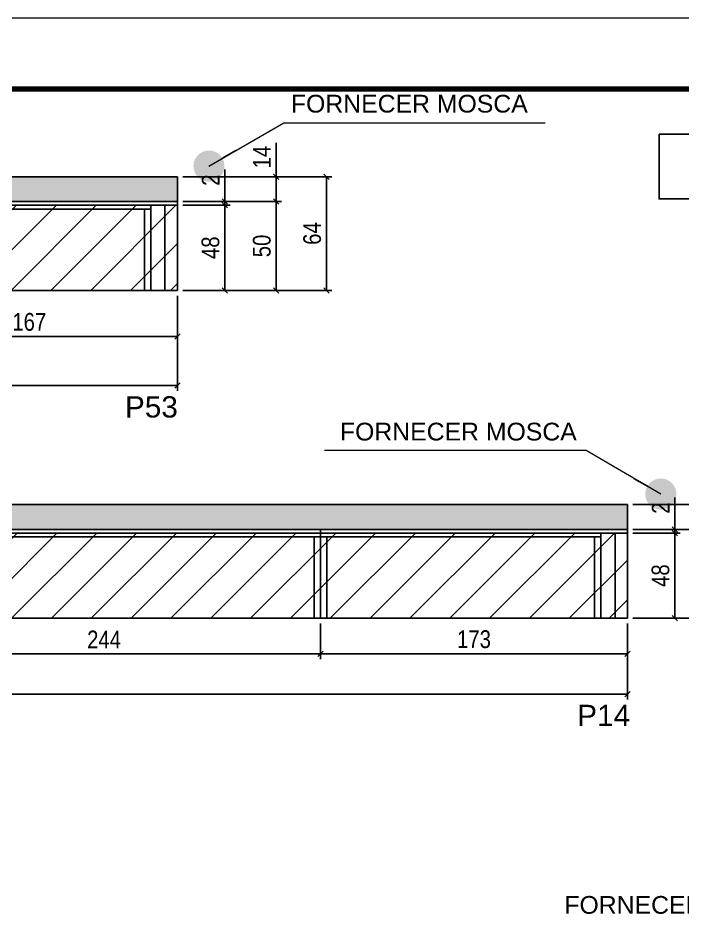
# Model space of a CAD drawing. Extents: x 3309 to 9563, y -2522 to 14608.
# Drawn here: x 8996 to 9370, y 11803 to 12311 of the extents above; entities that cross this region are included whole.
import ezdxf

# ---------------------------------------------------------------- set-up
doc = ezdxf.new("R2010")
doc.units = 0
doc.linetypes.add('DASHED', pattern=[0.75, 0.5, -0.25])
for name, color, linetype in [('5', 5, 'Continuous'), ('COTA', 241, 'Continuous'), ('NOMENCLATURA', 7, 'Continuous'), ('Painéis', 200, 'Continuous'), ('SARR_2.2x7', 40, 'Continuous'), ('SARR_3.5x7', 81, 'Continuous')]:
    doc.layers.add(name, color=color, linetype=linetype)
for name, color, linetype, lineweight in [('CARIMBO', 255, 'Continuous', 9), ('Folhas', 255, 'Continuous', 9), ('Hachura', 251, 'Continuous', 9), ('SARRAFO DE PRESSAO', 251, 'DASHED', 9)]:
    doc.layers.add(name, color=color, linetype=linetype, lineweight=lineweight)
doc.styles.add('ARIAL', font='arial.ttf')
doc.styles.add('COTA TECNICA', font='techl___.ttf', dxfattribs={"height": 10})
doc.styles.get("Standard").update_dxf_attribs({"font": 'arial.ttf'})
doc.dimstyles.new('3x', dxfattribs={"dimtxt": 10, "dimasz": 5, "dimexe": 7, "dimexo": 5, "dimgap": 4, "dimtad": 1, "dimdec": 4, "dimlfac": 0.333333, "dimdsep": 46, "dimtxsty": 'Standard', "dimblk": 'DOT', "dimcen": 0.09, "dimclrd": 1, "dimclre": 1, "dimclrt": 2, "dimadec": 0, "dimazin": 2, "dimtfac": 1, "dimtdec": 4, "dimtmove": 0, "dimatfit": 3, "dimldrblk": 'DOT', "dimfxl": 1, "dimtolj": 1, "dimtzin": 0, "dimlwd": 9, "dimlwe": 9, "dimarcsym": 0})
doc.dimstyles.new('PAINEL', dxfattribs={"dimtxt": 10, "dimasz": 3, "dimexe": 3, "dimexo": 3, "dimgap": 3, "dimtad": 1, "dimdec": 1, "dimzin": 12, "dimdsep": 46, "dimtxsty": 'COTA TECNICA', "dimblk1": 'OBLIQUE', "dimblk2": 'OBLIQUE', "dimsah": 1, "dimcen": 0.9, "dimclrd": 4, "dimclre": 4, "dimclrt": 240, "dimadec": 1, "dimazin": 3, "dimtfac": 1, "dimtdec": 1, "dimtmove": 0, "dimatfit": 3, "dimfxl": 1, "dimtolj": 1, "dimtzin": 12, "dimarcsym": 0})

# ---------------------------------------------------------------- blocks, each defined once
blk = doc.blocks.new('9999999999')
at = {"layer": 'Folhas'}
blk.add_lwpolyline([(98138.98, 34190.21), (99623.98, 34190.21), (99623.98, 35240.21), (98138.98, 35240.21)], close=True, dxfattribs=at)
at = {"layer": 'Folhas', "color": 30, "const_width": 3}
blk.add_lwpolyline([(98213.98, 34230.21), (99583.98, 34230.21), (99583.98, 35200.21), (98213.98, 35200.21)], close=True, dxfattribs=at)
blk = doc.blocks.new('_Oblique')
at = {"color": 0, "linetype": 'ByBlock', "lineweight": -2}
blk.add_line((-0.5, -0.5), (0.5, 0.5), dxfattribs=at)
blk = doc.blocks.new('*D309')
at = {"layer": 'COTA', "color": 4, "linetype": 'ByBlock', "lineweight": -2, "transparency": 16777216}
for p, q in [((8430.51, 12154.32), (8430.51, 12100.7)), ((9085.51, 12154.32), (9085.51, 12100.7)), ((9085.51, 12103.7), (8430.51, 12103.7))]:
    blk.add_line(p, q, dxfattribs=at)
at = {"layer": 'Defpoints', "color": 0, "linetype": 'ByBlock', "transparency": 16777216}
for p in [(8430.51, 12157.32), (9085.51, 12157.32), (8430.51, 12103.7)]:
    blk.add_point(p, dxfattribs=at)
at = {"layer": 'COTA', "color": 4, "linetype": 'ByBlock', "lineweight": -2, "transparency": 16777216, "xscale": 3, "yscale": 3, "zscale": 3, "rotation": 180}
blk.add_blockref('_Oblique', (8430.51, 12103.7), dxfattribs=at)
at = {"layer": 'COTA', "color": 4, "linetype": 'ByBlock', "lineweight": -2, "transparency": 16777216, "xscale": 3, "yscale": 3, "zscale": 3}
blk.add_blockref('_Oblique', (9085.51, 12103.7), dxfattribs=at)
at = {"layer": 'COTA', "color": 240, "linetype": 'ByBlock', "transparency": 16777216, "insert": (8758.01, 12111.81), "char_height": 10, "attachment_point": 5, "style": 'COTA TECNICA'}
blk.add_mtext('\\A1;655', dxfattribs=at)
blk = doc.blocks.new('*D274')
at = {"layer": 'COTA', "color": 4, "lineweight": -2, "transparency": 16777216}
for p, q in [((9088.51, 12221.32), (9172.6, 12221.32)), ((9169.6, 12221.32), (9169.6, 12157.32)), ((9088.51, 12157.32), (9172.6, 12157.32))]:
    blk.add_line(p, q, dxfattribs=at)
at = {"layer": 'Defpoints', "color": 0, "transparency": 16777216}
for p in [(9085.51, 12221.32, 0), (9085.51, 12157.32, 0), (9169.6, 12157.32)]:
    blk.add_point(p, dxfattribs=at)
at = {"layer": 'COTA', "color": 4, "lineweight": -2, "transparency": 16777216, "xscale": 3, "yscale": 3, "zscale": 3}
for p, rotation in [((9169.6, 12221.32), 90), ((9169.6, 12157.32), 270)]:
    blk.add_blockref('_Oblique', p, dxfattribs=dict(at, rotation=rotation))
at = {"layer": 'COTA', "color": 240, "transparency": 16777216, "insert": (9161.49, 12189.32), "char_height": 10, "attachment_point": 5, "rotation": 90, "style": 'COTA TECNICA'}
blk.add_mtext('\\A1;64', dxfattribs=at)
blk = doc.blocks.new('*D310')
at = {"layer": 'COTA', "color": 4, "lineweight": -2, "transparency": 16777216}
for p, q in [((8918.51, 12154.32), (8918.51, 12128.41)), ((9085.51, 12154.32), (9085.51, 12128.41)), ((8918.51, 12131.41), (9085.51, 12131.41))]:
    blk.add_line(p, q, dxfattribs=at)
at = {"layer": 'Defpoints', "color": 0, "transparency": 16777216}
for p in [(8918.51, 12157.32, 0), (9085.51, 12157.32, 0), (9085.51, 12131.41)]:
    blk.add_point(p, dxfattribs=at)
at = {"layer": 'COTA', "color": 4, "lineweight": -2, "transparency": 16777216, "xscale": 3, "yscale": 3, "zscale": 3, "rotation": 180}
blk.add_blockref('_Oblique', (8918.51, 12131.41), dxfattribs=at)
at = {"layer": 'COTA', "color": 4, "lineweight": -2, "transparency": 16777216, "xscale": 3, "yscale": 3, "zscale": 3}
blk.add_blockref('_Oblique', (9085.51, 12131.41), dxfattribs=at)
at = {"layer": 'COTA', "color": 240, "transparency": 16777216, "insert": (9002.01, 12139.51), "char_height": 10, "attachment_point": 5, "style": 'COTA TECNICA'}
blk.add_mtext('\\A1;167', dxfattribs=at)
blk = doc.blocks.new('*D311')
at = {"layer": 'COTA', "color": 4, "lineweight": -2, "transparency": 16777216}
for p, q in [((9088.51, 12207.32), (9144.23, 12207.32)), ((9141.23, 12207.32), (9141.23, 12157.32)), ((9088.51, 12157.32), (9144.23, 12157.32))]:
    blk.add_line(p, q, dxfattribs=at)
at = {"layer": 'Defpoints', "color": 0, "transparency": 16777216}
for p in [(9085.51, 12207.32, 0), (9085.51, 12157.32, 0), (9141.23, 12157.32)]:
    blk.add_point(p, dxfattribs=at)
at = {"layer": 'COTA', "color": 4, "lineweight": -2, "transparency": 16777216, "xscale": 3, "yscale": 3, "zscale": 3}
for p, rotation in [((9141.23, 12207.32), 90), ((9141.23, 12157.32), 270)]:
    blk.add_blockref('_Oblique', p, dxfattribs=dict(at, rotation=rotation))
at = {"layer": 'COTA', "color": 240, "transparency": 16777216, "insert": (9133.12, 12182.32), "char_height": 10, "attachment_point": 5, "rotation": 90, "style": 'COTA TECNICA'}
blk.add_mtext('\\A1;50', dxfattribs=at)
blk = doc.blocks.new('*D312')
at = {"layer": 'COTA', "color": 4, "lineweight": -2, "transparency": 16777216}
for p, q in [((9141.23, 12221.32), (9141.23, 12240.44)), ((9088.51, 12221.32), (9144.23, 12221.32)), ((9141.23, 12207.32), (9141.23, 12221.32)), ((9088.51, 12207.32), (9144.23, 12207.32))]:
    blk.add_line(p, q, dxfattribs=at)
at = {"layer": 'Defpoints', "color": 0, "transparency": 16777216}
for p in [(9085.51, 12221.32, 0), (9141.23, 12221.32), (9085.51, 12207.32, 0)]:
    blk.add_point(p, dxfattribs=at)
at = {"layer": 'COTA', "color": 4, "lineweight": -2, "transparency": 16777216, "xscale": 3, "yscale": 3, "zscale": 3}
for p, rotation in [((9141.23, 12221.32), 90), ((9141.23, 12207.32), 270)]:
    blk.add_blockref('_Oblique', p, dxfattribs=dict(at, rotation=rotation))
at = {"layer": 'COTA', "color": 240, "transparency": 16777216, "insert": (9133.16, 12232.38), "char_height": 10, "attachment_point": 5, "rotation": 90, "style": 'COTA TECNICA'}
blk.add_mtext('\\A1;14', dxfattribs=at)
blk = doc.blocks.new('*D298')
at = {"layer": 'COTA', "color": 4, "linetype": 'ByBlock', "lineweight": -2, "transparency": 16777216}
for p, q in [((8203.17, 11969.63), (8203.17, 11926.89)), ((9339.17, 11969.63), (9339.17, 11926.89)), ((9339.17, 11929.89), (8203.17, 11929.89))]:
    blk.add_line(p, q, dxfattribs=at)
at = {"layer": 'Defpoints', "color": 0, "linetype": 'ByBlock', "transparency": 16777216}
for p in [(8203.17, 11972.63), (9339.17, 11972.63), (8203.17, 11929.89)]:
    blk.add_point(p, dxfattribs=at)
at = {"layer": 'COTA', "color": 4, "linetype": 'ByBlock', "lineweight": -2, "transparency": 16777216, "xscale": 3, "yscale": 3, "zscale": 3, "rotation": 180}
blk.add_blockref('_Oblique', (8203.17, 11929.89), dxfattribs=at)
at = {"layer": 'COTA', "color": 4, "linetype": 'ByBlock', "lineweight": -2, "transparency": 16777216, "xscale": 3, "yscale": 3, "zscale": 3}
blk.add_blockref('_Oblique', (9339.17, 11929.89), dxfattribs=at)
at = {"layer": 'COTA', "color": 240, "linetype": 'ByBlock', "transparency": 16777216, "insert": (8771.17, 11938.11), "char_height": 10, "attachment_point": 5, "style": 'COTA TECNICA'}
blk.add_mtext('\\A1;1136', dxfattribs=at)
blk = doc.blocks.new('*D299')
at = {"layer": 'COTA', "color": 4, "lineweight": -2, "transparency": 16777216}
for p, q in [((9166.17, 11969.63), (9166.17, 11949.57)), ((9339.17, 11969.63), (9339.17, 11949.57)), ((9166.17, 11952.57), (9339.17, 11952.57))]:
    blk.add_line(p, q, dxfattribs=at)
at = {"layer": 'Defpoints', "color": 0, "transparency": 16777216}
for p in [(9166.17, 11972.63, 0), (9339.17, 11972.63, 0), (9339.17, 11952.57)]:
    blk.add_point(p, dxfattribs=at)
at = {"layer": 'COTA', "color": 4, "lineweight": -2, "transparency": 16777216, "xscale": 3, "yscale": 3, "zscale": 3, "rotation": 180}
blk.add_blockref('_Oblique', (9166.17, 11952.57), dxfattribs=at)
at = {"layer": 'COTA', "color": 4, "lineweight": -2, "transparency": 16777216, "xscale": 3, "yscale": 3, "zscale": 3}
blk.add_blockref('_Oblique', (9339.17, 11952.57), dxfattribs=at)
at = {"layer": 'COTA', "color": 240, "transparency": 16777216, "insert": (9252.67, 11960.79), "char_height": 10, "attachment_point": 5, "style": 'COTA TECNICA'}
blk.add_mtext('\\A1;173', dxfattribs=at)
blk = doc.blocks.new('*D301')
at = {"layer": 'COTA', "color": 4, "lineweight": -2, "transparency": 16777216}
for p, q in [((8922.17, 11969.63), (8922.17, 11949.57)), ((9166.17, 11969.63), (9166.17, 11949.57)), ((8922.17, 11952.57), (9166.17, 11952.57))]:
    blk.add_line(p, q, dxfattribs=at)
at = {"layer": 'Defpoints', "color": 0, "transparency": 16777216}
for p in [(8922.17, 11972.63, 0), (9166.17, 11972.63, 0), (9166.17, 11952.57)]:
    blk.add_point(p, dxfattribs=at)
at = {"layer": 'COTA', "color": 4, "lineweight": -2, "transparency": 16777216, "xscale": 3, "yscale": 3, "zscale": 3, "rotation": 180}
blk.add_blockref('_Oblique', (8922.17, 11952.57), dxfattribs=at)
at = {"layer": 'COTA', "color": 4, "lineweight": -2, "transparency": 16777216, "xscale": 3, "yscale": 3, "zscale": 3}
blk.add_blockref('_Oblique', (9166.17, 11952.57), dxfattribs=at)
at = {"layer": 'COTA', "color": 240, "transparency": 16777216, "insert": (9044.17, 11960.65), "char_height": 10, "attachment_point": 5, "style": 'COTA TECNICA'}
blk.add_mtext('\\A1;244', dxfattribs=at)
blk = doc.blocks.new('*D292')
at = {"layer": 'COTA', "color": 4, "lineweight": -2, "transparency": 16777216}
for p, q in [((9088.51, 12205.32), (9115.26, 12205.32)), ((9112.26, 12157.32), (9112.26, 12205.32)), ((9088.51, 12157.32), (9115.26, 12157.32))]:
    blk.add_line(p, q, dxfattribs=at)
at = {"layer": 'Defpoints', "color": 0, "transparency": 16777216}
for p in [(9085.51, 12205.32, 0), (9112.26, 12205.32), (9085.51, 12157.32, 0)]:
    blk.add_point(p, dxfattribs=at)
at = {"layer": 'COTA', "color": 4, "lineweight": -2, "transparency": 16777216, "xscale": 3, "yscale": 3, "zscale": 3}
for p, rotation in [((9112.26, 12205.32), 90), ((9112.26, 12157.32), 270)]:
    blk.add_blockref('_Oblique', p, dxfattribs=dict(at, rotation=rotation))
at = {"layer": 'COTA', "color": 240, "transparency": 16777216, "insert": (9104.17, 12181.32), "char_height": 10, "attachment_point": 5, "rotation": 90, "style": 'COTA TECNICA'}
blk.add_mtext('\\A1;48', dxfattribs=at)
blk = doc.blocks.new('*D293')
at = {"layer": 'COTA', "color": 4, "lineweight": -2, "transparency": 16777216}
for p, q in [((9112.26, 12207.32), (9112.26, 12225.43)), ((9088.51, 12207.32), (9115.26, 12207.32)), ((9088.51, 12205.32), (9115.26, 12205.32)), ((9112.26, 12205.32), (9112.26, 12207.32)), ((9112.26, 12205.32), (9112.26, 12202.32))]:
    blk.add_line(p, q, dxfattribs=at)
at = {"layer": 'Defpoints', "color": 0, "transparency": 16777216}
for p in [(9085.51, 12207.32, 0), (9085.51, 12205.32, 0), (9112.26, 12207.32)]:
    blk.add_point(p, dxfattribs=at)
at = {"layer": 'COTA', "color": 4, "lineweight": -2, "transparency": 16777216, "xscale": 3, "yscale": 3, "zscale": 3}
for p, rotation in [((9112.26, 12207.32), 270), ((9112.26, 12205.32), 90)]:
    blk.add_blockref('_Oblique', p, dxfattribs=dict(at, rotation=rotation))
at = {"layer": 'COTA', "color": 240, "transparency": 16777216, "insert": (9104.26, 12219.38), "char_height": 10, "attachment_point": 5, "rotation": 90, "style": 'COTA TECNICA'}
blk.add_mtext('\\A1;2', dxfattribs=at)
blk = doc.blocks.new('_Dot')
at = {"color": 0, "linetype": 'ByBlock', "lineweight": -2}
blk.add_line((-0.5, 0), (-1, 0), dxfattribs=at)
at = {"color": 0, "linetype": 'ByBlock', "const_width": 0.5}
blk.add_lwpolyline([(-0.25, 0, 1), (0.25, 0, 1)], format="xyb", close=True, dxfattribs=at)
blk = doc.blocks.new('*D249')
at = {"layer": 'COTA', "color": 4, "lineweight": -2, "transparency": 16777216}
for p, q in [((9342.17, 12036.63), (9426.25, 12036.63)), ((9423.25, 12036.63), (9423.25, 11972.63)), ((9342.17, 11972.63), (9426.25, 11972.63))]:
    blk.add_line(p, q, dxfattribs=at)
at = {"layer": 'Defpoints', "color": 0, "transparency": 16777216}
for p in [(9339.17, 12036.63, 0), (9339.17, 11972.63, 0), (9423.25, 11972.63)]:
    blk.add_point(p, dxfattribs=at)
at = {"layer": 'COTA', "color": 4, "lineweight": -2, "transparency": 16777216, "xscale": 3, "yscale": 3, "zscale": 3}
for p, rotation in [((9423.25, 12036.63), 90), ((9423.25, 11972.63), 270)]:
    blk.add_blockref('_Oblique', p, dxfattribs=dict(at, rotation=rotation))
at = {"layer": 'COTA', "color": 240, "transparency": 16777216, "insert": (9415.15, 12004.63), "char_height": 10, "attachment_point": 5, "rotation": 90, "style": 'COTA TECNICA'}
blk.add_mtext('\\A1;64', dxfattribs=at)
blk = doc.blocks.new('*D250')
at = {"layer": 'COTA', "color": 4, "lineweight": -2, "transparency": 16777216}
for p, q in [((9342.17, 12022.63), (9397.89, 12022.63)), ((9394.89, 12022.63), (9394.89, 11972.63)), ((9342.17, 11972.63), (9397.89, 11972.63))]:
    blk.add_line(p, q, dxfattribs=at)
at = {"layer": 'Defpoints', "color": 0, "transparency": 16777216}
for p in [(9339.17, 12022.63, 0), (9339.17, 11972.63, 0), (9394.89, 11972.63)]:
    blk.add_point(p, dxfattribs=at)
at = {"layer": 'COTA', "color": 4, "lineweight": -2, "transparency": 16777216, "xscale": 3, "yscale": 3, "zscale": 3}
for p, rotation in [((9394.89, 12022.63), 90), ((9394.89, 11972.63), 270)]:
    blk.add_blockref('_Oblique', p, dxfattribs=dict(at, rotation=rotation))
at = {"layer": 'COTA', "color": 240, "transparency": 16777216, "insert": (9386.78, 11997.63), "char_height": 10, "attachment_point": 5, "rotation": 90, "style": 'COTA TECNICA'}
blk.add_mtext('\\A1;50', dxfattribs=at)
blk = doc.blocks.new('*D251')
at = {"layer": 'COTA', "color": 4, "lineweight": -2, "transparency": 16777216}
for p, q in [((9394.89, 12036.63), (9394.89, 12055.75)), ((9342.17, 12036.63), (9397.89, 12036.63)), ((9394.89, 12022.63), (9394.89, 12036.63)), ((9342.17, 12022.63), (9397.89, 12022.63))]:
    blk.add_line(p, q, dxfattribs=at)
at = {"layer": 'Defpoints', "color": 0, "transparency": 16777216}
for p in [(9339.17, 12036.63, 0), (9394.89, 12036.63), (9339.17, 12022.63, 0)]:
    blk.add_point(p, dxfattribs=at)
at = {"layer": 'COTA', "color": 4, "lineweight": -2, "transparency": 16777216, "xscale": 3, "yscale": 3, "zscale": 3}
for p, rotation in [((9394.89, 12036.63), 90), ((9394.89, 12022.63), 270)]:
    blk.add_blockref('_Oblique', p, dxfattribs=dict(at, rotation=rotation))
at = {"layer": 'COTA', "color": 240, "transparency": 16777216, "insert": (9386.82, 12047.69), "char_height": 10, "attachment_point": 5, "rotation": 90, "style": 'COTA TECNICA'}
blk.add_mtext('\\A1;14', dxfattribs=at)
blk = doc.blocks.new('*D252')
at = {"layer": 'COTA', "color": 4, "lineweight": -2, "transparency": 16777216}
for p, q in [((9342.17, 12020.63), (9368.92, 12020.63)), ((9365.92, 11972.63), (9365.92, 12020.63)), ((9342.17, 11972.63), (9368.92, 11972.63))]:
    blk.add_line(p, q, dxfattribs=at)
at = {"layer": 'Defpoints', "color": 0, "transparency": 16777216}
for p in [(9339.17, 12020.63, 0), (9365.92, 12020.63), (9339.17, 11972.63, 0)]:
    blk.add_point(p, dxfattribs=at)
at = {"layer": 'COTA', "color": 4, "lineweight": -2, "transparency": 16777216, "xscale": 3, "yscale": 3, "zscale": 3}
for p, rotation in [((9365.92, 12020.63), 90), ((9365.92, 11972.63), 270)]:
    blk.add_blockref('_Oblique', p, dxfattribs=dict(at, rotation=rotation))
at = {"layer": 'COTA', "color": 240, "transparency": 16777216, "insert": (9357.82, 11996.63), "char_height": 10, "attachment_point": 5, "rotation": 90, "style": 'COTA TECNICA'}
blk.add_mtext('\\A1;48', dxfattribs=at)
blk = doc.blocks.new('*D253')
at = {"layer": 'COTA', "color": 4, "lineweight": -2, "transparency": 16777216}
for p, q in [((9365.92, 12022.63), (9365.92, 12040.74)), ((9342.17, 12022.63), (9368.92, 12022.63)), ((9365.92, 12020.63), (9365.92, 12022.63)), ((9342.17, 12020.63), (9368.92, 12020.63)), ((9365.92, 12020.63), (9365.92, 12017.63))]:
    blk.add_line(p, q, dxfattribs=at)
at = {"layer": 'Defpoints', "color": 0, "transparency": 16777216}
for p in [(9339.17, 12022.63, 0), (9365.92, 12022.63), (9339.17, 12020.63, 0)]:
    blk.add_point(p, dxfattribs=at)
at = {"layer": 'COTA', "color": 4, "lineweight": -2, "transparency": 16777216, "xscale": 3, "yscale": 3, "zscale": 3}
for p, rotation in [((9365.92, 12022.63), 270), ((9365.92, 12020.63), 90)]:
    blk.add_blockref('_Oblique', p, dxfattribs=dict(at, rotation=rotation))
at = {"layer": 'COTA', "color": 240, "transparency": 16777216, "insert": (9357.92, 12034.68), "char_height": 10, "attachment_point": 5, "rotation": 90, "style": 'COTA TECNICA'}
blk.add_mtext('\\A1;2', dxfattribs=at)
blk = doc.blocks.new('*D294')
at = {"layer": 'COTA', "color": 4, "lineweight": -2, "transparency": 16777216}
for p, q in [((9088.51, 12207.32), (9144.23, 12207.32)), ((9141.23, 12207.32), (9141.23, 12157.32)), ((9088.51, 12157.32), (9144.23, 12157.32))]:
    blk.add_line(p, q, dxfattribs=at)
at = {"layer": 'Defpoints', "color": 0, "transparency": 16777216}
for p in [(9085.51, 12207.32, 0), (9085.51, 12157.32, 0), (9141.23, 12157.32)]:
    blk.add_point(p, dxfattribs=at)
at = {"layer": 'COTA', "color": 4, "lineweight": -2, "transparency": 16777216, "xscale": 3, "yscale": 3, "zscale": 3}
for p, rotation in [((9141.23, 12207.32), 90), ((9141.23, 12157.32), 270)]:
    blk.add_blockref('_Oblique', p, dxfattribs=dict(at, rotation=rotation))
at = {"layer": 'COTA', "color": 240, "transparency": 16777216, "insert": (9133.12, 12182.32), "char_height": 10, "attachment_point": 5, "rotation": 90, "style": 'COTA TECNICA'}
blk.add_mtext('\\A1;50', dxfattribs=at)
blk = doc.blocks.new('*D295')
at = {"layer": 'COTA', "color": 4, "lineweight": -2, "transparency": 16777216}
for p, q in [((9141.23, 12221.32), (9141.23, 12240.44)), ((9088.51, 12221.32), (9144.23, 12221.32)), ((9141.23, 12207.32), (9141.23, 12221.32)), ((9088.51, 12207.32), (9144.23, 12207.32))]:
    blk.add_line(p, q, dxfattribs=at)
at = {"layer": 'Defpoints', "color": 0, "transparency": 16777216}
for p in [(9085.51, 12221.32, 0), (9141.23, 12221.32), (9085.51, 12207.32, 0)]:
    blk.add_point(p, dxfattribs=at)
at = {"layer": 'COTA', "color": 4, "lineweight": -2, "transparency": 16777216, "xscale": 3, "yscale": 3, "zscale": 3}
for p, rotation in [((9141.23, 12221.32), 90), ((9141.23, 12207.32), 270)]:
    blk.add_blockref('_Oblique', p, dxfattribs=dict(at, rotation=rotation))
at = {"layer": 'COTA', "color": 240, "transparency": 16777216, "insert": (9133.16, 12232.38), "char_height": 10, "attachment_point": 5, "rotation": 90, "style": 'COTA TECNICA'}
blk.add_mtext('\\A1;14', dxfattribs=at)
blk = doc.blocks.new('*D296')
at = {"layer": 'COTA', "color": 4, "lineweight": -2, "transparency": 16777216}
for p, q in [((9088.51, 12205.32), (9115.26, 12205.32)), ((9112.26, 12157.32), (9112.26, 12205.32)), ((9088.51, 12157.32), (9115.26, 12157.32))]:
    blk.add_line(p, q, dxfattribs=at)
at = {"layer": 'Defpoints', "color": 0, "transparency": 16777216}
for p in [(9085.51, 12205.32, 0), (9112.26, 12205.32), (9085.51, 12157.32, 0)]:
    blk.add_point(p, dxfattribs=at)
at = {"layer": 'COTA', "color": 4, "lineweight": -2, "transparency": 16777216, "xscale": 3, "yscale": 3, "zscale": 3}
for p, rotation in [((9112.26, 12205.32), 90), ((9112.26, 12157.32), 270)]:
    blk.add_blockref('_Oblique', p, dxfattribs=dict(at, rotation=rotation))
at = {"layer": 'COTA', "color": 240, "transparency": 16777216, "insert": (9104.17, 12181.32), "char_height": 10, "attachment_point": 5, "rotation": 90, "style": 'COTA TECNICA'}
blk.add_mtext('\\A1;48', dxfattribs=at)
blk = doc.blocks.new('*D297')
at = {"layer": 'COTA', "color": 4, "lineweight": -2, "transparency": 16777216}
for p, q in [((9112.26, 12207.32), (9112.26, 12225.43)), ((9088.51, 12207.32), (9115.26, 12207.32)), ((9088.51, 12205.32), (9115.26, 12205.32)), ((9112.26, 12205.32), (9112.26, 12207.32)), ((9112.26, 12205.32), (9112.26, 12202.32))]:
    blk.add_line(p, q, dxfattribs=at)
at = {"layer": 'Defpoints', "color": 0, "transparency": 16777216}
for p in [(9085.51, 12207.32, 0), (9085.51, 12205.32, 0), (9112.26, 12207.32)]:
    blk.add_point(p, dxfattribs=at)
at = {"layer": 'COTA', "color": 4, "lineweight": -2, "transparency": 16777216, "xscale": 3, "yscale": 3, "zscale": 3}
for p, rotation in [((9112.26, 12207.32), 270), ((9112.26, 12205.32), 90)]:
    blk.add_blockref('_Oblique', p, dxfattribs=dict(at, rotation=rotation))
at = {"layer": 'COTA', "color": 240, "transparency": 16777216, "insert": (9104.26, 12219.38), "char_height": 10, "attachment_point": 5, "rotation": 90, "style": 'COTA TECNICA'}
blk.add_mtext('\\A1;2', dxfattribs=at)
blk = doc.blocks.new('*D280')
at = {"layer": 'COTA', "color": 4, "lineweight": -2, "transparency": 16777216}
for p, q in [((9088.51, 12205.32), (9115.26, 12205.32)), ((9112.26, 12157.32), (9112.26, 12205.32)), ((9088.51, 12157.32), (9115.26, 12157.32))]:
    blk.add_line(p, q, dxfattribs=at)
at = {"layer": 'Defpoints', "color": 0, "transparency": 16777216}
for p in [(9085.51, 12205.32, 0), (9112.26, 12205.32), (9085.51, 12157.32, 0)]:
    blk.add_point(p, dxfattribs=at)
at = {"layer": 'COTA', "color": 4, "lineweight": -2, "transparency": 16777216, "xscale": 3, "yscale": 3, "zscale": 3}
for p, rotation in [((9112.26, 12205.32), 90), ((9112.26, 12157.32), 270)]:
    blk.add_blockref('_Oblique', p, dxfattribs=dict(at, rotation=rotation))
at = {"layer": 'COTA', "color": 240, "transparency": 16777216, "insert": (9104.17, 12181.32), "char_height": 10, "attachment_point": 5, "rotation": 90, "style": 'COTA TECNICA'}
blk.add_mtext('\\A1;48', dxfattribs=at)
blk = doc.blocks.new('*D281')
at = {"layer": 'COTA', "color": 4, "lineweight": -2, "transparency": 16777216}
for p, q in [((9112.26, 12207.32), (9112.26, 12225.43)), ((9088.51, 12207.32), (9115.26, 12207.32)), ((9088.51, 12205.32), (9115.26, 12205.32)), ((9112.26, 12205.32), (9112.26, 12207.32)), ((9112.26, 12205.32), (9112.26, 12202.32))]:
    blk.add_line(p, q, dxfattribs=at)
at = {"layer": 'Defpoints', "color": 0, "transparency": 16777216}
for p in [(9085.51, 12207.32, 0), (9085.51, 12205.32, 0), (9112.26, 12207.32)]:
    blk.add_point(p, dxfattribs=at)
at = {"layer": 'COTA', "color": 4, "lineweight": -2, "transparency": 16777216, "xscale": 3, "yscale": 3, "zscale": 3}
for p, rotation in [((9112.26, 12207.32), 270), ((9112.26, 12205.32), 90)]:
    blk.add_blockref('_Oblique', p, dxfattribs=dict(at, rotation=rotation))
at = {"layer": 'COTA', "color": 240, "transparency": 16777216, "insert": (9104.26, 12219.38), "char_height": 10, "attachment_point": 5, "rotation": 90, "style": 'COTA TECNICA'}
blk.add_mtext('\\A1;2', dxfattribs=at)
blk = doc.blocks.new('*D282')
at = {"layer": 'COTA', "color": 4, "lineweight": -2, "transparency": 16777216}
for p, q in [((9088.51, 12205.32), (9115.26, 12205.32)), ((9112.26, 12157.32), (9112.26, 12205.32)), ((9088.51, 12157.32), (9115.26, 12157.32))]:
    blk.add_line(p, q, dxfattribs=at)
at = {"layer": 'Defpoints', "color": 0, "transparency": 16777216}
for p in [(9085.51, 12205.32, 0), (9112.26, 12205.32), (9085.51, 12157.32, 0)]:
    blk.add_point(p, dxfattribs=at)
at = {"layer": 'COTA', "color": 4, "lineweight": -2, "transparency": 16777216, "xscale": 3, "yscale": 3, "zscale": 3}
for p, rotation in [((9112.26, 12205.32), 90), ((9112.26, 12157.32), 270)]:
    blk.add_blockref('_Oblique', p, dxfattribs=dict(at, rotation=rotation))
at = {"layer": 'COTA', "color": 240, "transparency": 16777216, "insert": (9104.17, 12181.32), "char_height": 10, "attachment_point": 5, "rotation": 90, "style": 'COTA TECNICA'}
blk.add_mtext('\\A1;48', dxfattribs=at)
blk = doc.blocks.new('*D283')
at = {"layer": 'COTA', "color": 4, "lineweight": -2, "transparency": 16777216}
for p, q in [((9112.26, 12207.32), (9112.26, 12225.43)), ((9088.51, 12207.32), (9115.26, 12207.32)), ((9088.51, 12205.32), (9115.26, 12205.32)), ((9112.26, 12205.32), (9112.26, 12207.32)), ((9112.26, 12205.32), (9112.26, 12202.32))]:
    blk.add_line(p, q, dxfattribs=at)
at = {"layer": 'Defpoints', "color": 0, "transparency": 16777216}
for p in [(9085.51, 12207.32, 0), (9085.51, 12205.32, 0), (9112.26, 12207.32)]:
    blk.add_point(p, dxfattribs=at)
at = {"layer": 'COTA', "color": 4, "lineweight": -2, "transparency": 16777216, "xscale": 3, "yscale": 3, "zscale": 3}
for p, rotation in [((9112.26, 12207.32), 270), ((9112.26, 12205.32), 90)]:
    blk.add_blockref('_Oblique', p, dxfattribs=dict(at, rotation=rotation))
at = {"layer": 'COTA', "color": 240, "transparency": 16777216, "insert": (9104.26, 12219.38), "char_height": 10, "attachment_point": 5, "rotation": 90, "style": 'COTA TECNICA'}
blk.add_mtext('\\A1;2', dxfattribs=at)
blk = doc.blocks.new('*D284')
at = {"layer": 'COTA', "color": 4, "lineweight": -2, "transparency": 16777216}
for p, q in [((9088.51, 12205.32), (9115.26, 12205.32)), ((9112.26, 12157.32), (9112.26, 12205.32)), ((9088.51, 12157.32), (9115.26, 12157.32))]:
    blk.add_line(p, q, dxfattribs=at)
at = {"layer": 'Defpoints', "color": 0, "transparency": 16777216}
for p in [(9085.51, 12205.32, 0), (9112.26, 12205.32), (9085.51, 12157.32, 0)]:
    blk.add_point(p, dxfattribs=at)
at = {"layer": 'COTA', "color": 4, "lineweight": -2, "transparency": 16777216, "xscale": 3, "yscale": 3, "zscale": 3}
for p, rotation in [((9112.26, 12205.32), 90), ((9112.26, 12157.32), 270)]:
    blk.add_blockref('_Oblique', p, dxfattribs=dict(at, rotation=rotation))
at = {"layer": 'COTA', "color": 240, "transparency": 16777216, "insert": (9104.17, 12181.32), "char_height": 10, "attachment_point": 5, "rotation": 90, "style": 'COTA TECNICA'}
blk.add_mtext('\\A1;48', dxfattribs=at)
blk = doc.blocks.new('*D285')
at = {"layer": 'COTA', "color": 4, "lineweight": -2, "transparency": 16777216}
for p, q in [((9112.26, 12207.32), (9112.26, 12225.43)), ((9088.51, 12207.32), (9115.26, 12207.32)), ((9088.51, 12205.32), (9115.26, 12205.32)), ((9112.26, 12205.32), (9112.26, 12207.32)), ((9112.26, 12205.32), (9112.26, 12202.32))]:
    blk.add_line(p, q, dxfattribs=at)
at = {"layer": 'Defpoints', "color": 0, "transparency": 16777216}
for p in [(9085.51, 12207.32, 0), (9085.51, 12205.32, 0), (9112.26, 12207.32)]:
    blk.add_point(p, dxfattribs=at)
at = {"layer": 'COTA', "color": 4, "lineweight": -2, "transparency": 16777216, "xscale": 3, "yscale": 3, "zscale": 3}
for p, rotation in [((9112.26, 12207.32), 270), ((9112.26, 12205.32), 90)]:
    blk.add_blockref('_Oblique', p, dxfattribs=dict(at, rotation=rotation))
at = {"layer": 'COTA', "color": 240, "transparency": 16777216, "insert": (9104.26, 12219.38), "char_height": 10, "attachment_point": 5, "rotation": 90, "style": 'COTA TECNICA'}
blk.add_mtext('\\A1;2', dxfattribs=at)
blk = doc.blocks.new('*D286')
at = {"layer": 'COTA', "color": 4, "lineweight": -2, "transparency": 16777216}
for p, q in [((9088.51, 12205.32), (9115.26, 12205.32)), ((9112.26, 12157.32), (9112.26, 12205.32)), ((9088.51, 12157.32), (9115.26, 12157.32))]:
    blk.add_line(p, q, dxfattribs=at)
at = {"layer": 'Defpoints', "color": 0, "transparency": 16777216}
for p in [(9085.51, 12205.32, 0), (9112.26, 12205.32), (9085.51, 12157.32, 0)]:
    blk.add_point(p, dxfattribs=at)
at = {"layer": 'COTA', "color": 4, "lineweight": -2, "transparency": 16777216, "xscale": 3, "yscale": 3, "zscale": 3}
for p, rotation in [((9112.26, 12205.32), 90), ((9112.26, 12157.32), 270)]:
    blk.add_blockref('_Oblique', p, dxfattribs=dict(at, rotation=rotation))
at = {"layer": 'COTA', "color": 240, "transparency": 16777216, "insert": (9104.17, 12181.32), "char_height": 10, "attachment_point": 5, "rotation": 90, "style": 'COTA TECNICA'}
blk.add_mtext('\\A1;48', dxfattribs=at)
blk = doc.blocks.new('*D287')
at = {"layer": 'COTA', "color": 4, "lineweight": -2, "transparency": 16777216}
for p, q in [((9112.26, 12207.32), (9112.26, 12225.43)), ((9088.51, 12207.32), (9115.26, 12207.32)), ((9088.51, 12205.32), (9115.26, 12205.32)), ((9112.26, 12205.32), (9112.26, 12207.32)), ((9112.26, 12205.32), (9112.26, 12202.32))]:
    blk.add_line(p, q, dxfattribs=at)
at = {"layer": 'Defpoints', "color": 0, "transparency": 16777216}
for p in [(9085.51, 12207.32, 0), (9085.51, 12205.32, 0), (9112.26, 12207.32)]:
    blk.add_point(p, dxfattribs=at)
at = {"layer": 'COTA', "color": 4, "lineweight": -2, "transparency": 16777216, "xscale": 3, "yscale": 3, "zscale": 3}
for p, rotation in [((9112.26, 12207.32), 270), ((9112.26, 12205.32), 90)]:
    blk.add_blockref('_Oblique', p, dxfattribs=dict(at, rotation=rotation))
at = {"layer": 'COTA', "color": 240, "transparency": 16777216, "insert": (9104.26, 12219.38), "char_height": 10, "attachment_point": 5, "rotation": 90, "style": 'COTA TECNICA'}
blk.add_mtext('\\A1;2', dxfattribs=at)
blk = doc.blocks.new('*D288')
at = {"layer": 'COTA', "color": 4, "lineweight": -2, "transparency": 16777216}
for p, q in [((9088.51, 12205.32), (9115.26, 12205.32)), ((9112.26, 12157.32), (9112.26, 12205.32)), ((9088.51, 12157.32), (9115.26, 12157.32))]:
    blk.add_line(p, q, dxfattribs=at)
at = {"layer": 'Defpoints', "color": 0, "transparency": 16777216}
for p in [(9085.51, 12205.32, 0), (9112.26, 12205.32), (9085.51, 12157.32, 0)]:
    blk.add_point(p, dxfattribs=at)
at = {"layer": 'COTA', "color": 4, "lineweight": -2, "transparency": 16777216, "xscale": 3, "yscale": 3, "zscale": 3}
for p, rotation in [((9112.26, 12205.32), 90), ((9112.26, 12157.32), 270)]:
    blk.add_blockref('_Oblique', p, dxfattribs=dict(at, rotation=rotation))
at = {"layer": 'COTA', "color": 240, "transparency": 16777216, "insert": (9104.17, 12181.32), "char_height": 10, "attachment_point": 5, "rotation": 90, "style": 'COTA TECNICA'}
blk.add_mtext('\\A1;48', dxfattribs=at)
blk = doc.blocks.new('*D289')
at = {"layer": 'COTA', "color": 4, "lineweight": -2, "transparency": 16777216}
for p, q in [((9112.26, 12207.32), (9112.26, 12225.43)), ((9088.51, 12207.32), (9115.26, 12207.32)), ((9088.51, 12205.32), (9115.26, 12205.32)), ((9112.26, 12205.32), (9112.26, 12207.32)), ((9112.26, 12205.32), (9112.26, 12202.32))]:
    blk.add_line(p, q, dxfattribs=at)
at = {"layer": 'Defpoints', "color": 0, "transparency": 16777216}
for p in [(9085.51, 12207.32, 0), (9085.51, 12205.32, 0), (9112.26, 12207.32)]:
    blk.add_point(p, dxfattribs=at)
at = {"layer": 'COTA', "color": 4, "lineweight": -2, "transparency": 16777216, "xscale": 3, "yscale": 3, "zscale": 3}
for p, rotation in [((9112.26, 12207.32), 270), ((9112.26, 12205.32), 90)]:
    blk.add_blockref('_Oblique', p, dxfattribs=dict(at, rotation=rotation))
at = {"layer": 'COTA', "color": 240, "transparency": 16777216, "insert": (9104.26, 12219.38), "char_height": 10, "attachment_point": 5, "rotation": 90, "style": 'COTA TECNICA'}
blk.add_mtext('\\A1;2', dxfattribs=at)
blk = doc.blocks.new('*D290')
at = {"layer": 'COTA', "color": 4, "lineweight": -2, "transparency": 16777216}
for p, q in [((9088.51, 12205.32), (9115.26, 12205.32)), ((9112.26, 12157.32), (9112.26, 12205.32)), ((9088.51, 12157.32), (9115.26, 12157.32))]:
    blk.add_line(p, q, dxfattribs=at)
at = {"layer": 'Defpoints', "color": 0, "transparency": 16777216}
for p in [(9085.51, 12205.32, 0), (9112.26, 12205.32), (9085.51, 12157.32, 0)]:
    blk.add_point(p, dxfattribs=at)
at = {"layer": 'COTA', "color": 4, "lineweight": -2, "transparency": 16777216, "xscale": 3, "yscale": 3, "zscale": 3}
for p, rotation in [((9112.26, 12205.32), 90), ((9112.26, 12157.32), 270)]:
    blk.add_blockref('_Oblique', p, dxfattribs=dict(at, rotation=rotation))
at = {"layer": 'COTA', "color": 240, "transparency": 16777216, "insert": (9104.17, 12181.32), "char_height": 10, "attachment_point": 5, "rotation": 90, "style": 'COTA TECNICA'}
blk.add_mtext('\\A1;48', dxfattribs=at)
blk = doc.blocks.new('*D291')
at = {"layer": 'COTA', "color": 4, "lineweight": -2, "transparency": 16777216}
for p, q in [((9112.26, 12207.32), (9112.26, 12225.43)), ((9088.51, 12207.32), (9115.26, 12207.32)), ((9088.51, 12205.32), (9115.26, 12205.32)), ((9112.26, 12205.32), (9112.26, 12207.32)), ((9112.26, 12205.32), (9112.26, 12202.32))]:
    blk.add_line(p, q, dxfattribs=at)
at = {"layer": 'Defpoints', "color": 0, "transparency": 16777216}
for p in [(9085.51, 12207.32, 0), (9085.51, 12205.32, 0), (9112.26, 12207.32)]:
    blk.add_point(p, dxfattribs=at)
at = {"layer": 'COTA', "color": 4, "lineweight": -2, "transparency": 16777216, "xscale": 3, "yscale": 3, "zscale": 3}
for p, rotation in [((9112.26, 12207.32), 270), ((9112.26, 12205.32), 90)]:
    blk.add_blockref('_Oblique', p, dxfattribs=dict(at, rotation=rotation))
at = {"layer": 'COTA', "color": 240, "transparency": 16777216, "insert": (9104.26, 12219.38), "char_height": 10, "attachment_point": 5, "rotation": 90, "style": 'COTA TECNICA'}
blk.add_mtext('\\A1;2', dxfattribs=at)
blk = doc.blocks.new('*D278')
at = {"layer": 'COTA', "color": 4, "lineweight": -2, "transparency": 16777216}
for p, q in [((9088.51, 12205.32), (9115.26, 12205.32)), ((9112.26, 12157.32), (9112.26, 12205.32)), ((9088.51, 12157.32), (9115.26, 12157.32))]:
    blk.add_line(p, q, dxfattribs=at)
at = {"layer": 'Defpoints', "color": 0, "transparency": 16777216}
for p in [(9085.51, 12205.32, 0), (9112.26, 12205.32), (9085.51, 12157.32, 0)]:
    blk.add_point(p, dxfattribs=at)
at = {"layer": 'COTA', "color": 4, "lineweight": -2, "transparency": 16777216, "xscale": 3, "yscale": 3, "zscale": 3}
for p, rotation in [((9112.26, 12205.32), 90), ((9112.26, 12157.32), 270)]:
    blk.add_blockref('_Oblique', p, dxfattribs=dict(at, rotation=rotation))
at = {"layer": 'COTA', "color": 240, "transparency": 16777216, "insert": (9104.17, 12181.32), "char_height": 10, "attachment_point": 5, "rotation": 90, "style": 'COTA TECNICA'}
blk.add_mtext('\\A1;48', dxfattribs=at)
blk = doc.blocks.new('*D279')
at = {"layer": 'COTA', "color": 4, "lineweight": -2, "transparency": 16777216}
for p, q in [((9112.26, 12207.32), (9112.26, 12225.43)), ((9088.51, 12207.32), (9115.26, 12207.32)), ((9088.51, 12205.32), (9115.26, 12205.32)), ((9112.26, 12205.32), (9112.26, 12207.32)), ((9112.26, 12205.32), (9112.26, 12202.32))]:
    blk.add_line(p, q, dxfattribs=at)
at = {"layer": 'Defpoints', "color": 0, "transparency": 16777216}
for p in [(9085.51, 12207.32, 0), (9085.51, 12205.32, 0), (9112.26, 12207.32)]:
    blk.add_point(p, dxfattribs=at)
at = {"layer": 'COTA', "color": 4, "lineweight": -2, "transparency": 16777216, "xscale": 3, "yscale": 3, "zscale": 3}
for p, rotation in [((9112.26, 12207.32), 270), ((9112.26, 12205.32), 90)]:
    blk.add_blockref('_Oblique', p, dxfattribs=dict(at, rotation=rotation))
at = {"layer": 'COTA', "color": 240, "transparency": 16777216, "insert": (9104.26, 12219.38), "char_height": 10, "attachment_point": 5, "rotation": 90, "style": 'COTA TECNICA'}
blk.add_mtext('\\A1;2', dxfattribs=at)

msp = doc.modelspace()

# ---------------------------------------------------------------- hatches: boundary and pattern name
at = {"layer": 'COTA'}
h = msp.add_hatch(dxfattribs=at)
h.set_pattern_fill('AR-CONC', color=256, scale=0.03)
h.set_pattern_definition([(50, (1503.772, -1054.6826), (5.4655401, -0.4781726), [0.5715, -6.2865]), (355, (1503.772, -1054.6826), (-1.0573026, 5.7317054), [0.4572, -5.0292175]), (100.451445, (1504.2273, -1054.7224), (4.4082374, 5.2535326), [0.4857003, -5.3427073]), (46.1842, (1503.772, -1053.1586), (8.1323712, -1.2612698), [0.85725, -9.42975]), (96.63556, (1504.4495, -1053.264), (7.122124, 7.4227837), [0.7285507, -8.0140682]), (351.18415, (1503.772, -1053.1586), (7.122124, 7.4227837), [0.685799, -7.543792]), (21, (1504.534, -1053.5396), (4.5484317, -3.067956), [0.5715, -6.2865]), (326, (1504.534, -1053.5396), (1.8540609, 5.525639), [0.4572, -5.0292]), (71.451445, (1504.913, -1053.795), (6.4024926, 2.457683), [0.4857003, -5.3426981]), (37.5, (1503.7719, -1054.6826), (0.0926581, 2.53665117), [0, -4.96824, 0, -5.1054, 0, -5.04825]), (7.5, (1503.7719, -1054.6826), (2.00458988, 3.00541724), [0, -2.91084, 0, -4.85394, 0, -1.92405]), (327.5, (1502.0726, -1054.6826), (4.06771786, -0.17186232), [0, -1.905, 0, -5.9436, 0, -7.8867]), (317.5, (1501.3106, -1054.6826), (4.44387544, 0.7627947), [0, -2.4765, 0, -3.94716, 0, -5.6007])])
h.paths.add_polyline_path([(9085.51, 12207.32), (9085.51, 12221.32), (8430.51, 12221.32), (8430.51, 12207.32)])
h = msp.add_hatch(dxfattribs=at)
h.set_pattern_fill('AR-CONC', color=256, scale=0.03)
h.set_pattern_definition([(50, (1276.4263, -1239.377), (5.4655401, -0.4781726), [0.5715, -6.2865]), (355, (1276.4263, -1239.377), (-1.0573026, 5.7317054), [0.4572, -5.0292175]), (100.451445, (1276.882, -1239.417), (4.4082374, 5.2535326), [0.4857003, -5.3427073]), (46.1842, (1276.4263, -1237.853), (8.1323712, -1.2612698), [0.85725, -9.42975]), (96.63556, (1277.104, -1237.958), (7.122124, 7.4227837), [0.7285507, -8.0140682]), (351.18415, (1276.426, -1237.853), (7.122124, 7.4227837), [0.685799, -7.543792]), (21, (1277.1883, -1238.234), (4.5484317, -3.067956), [0.5715, -6.2865]), (326, (1277.1883, -1238.234), (1.8540609, 5.525639), [0.4572, -5.0292]), (71.451445, (1277.5674, -1238.49), (6.4024926, 2.457683), [0.4857003, -5.3426981]), (37.5, (1276.4263, -1239.3771), (0.0926581, 2.53665117), [0, -4.96824, 0, -5.1054, 0, -5.04825]), (7.5, (1276.4263, -1239.377), (2.00458988, 3.00541724), [0, -2.91084, 0, -4.85394, 0, -1.92405]), (327.5, (1274.727, -1239.3771), (4.06771786, -0.17186232), [0, -1.905, 0, -5.9436, 0, -7.8867]), (317.5, (1273.965, -1239.377), (4.44387544, 0.7627947), [0, -2.4765, 0, -3.94716, 0, -5.6007])])
h.paths.add_polyline_path([(8203.17, 12036.63), (8203.17, 12022.63), (9339.17, 12022.63), (9339.17, 12036.63)])
at = {"layer": 'Hachura'}
h = msp.add_hatch(dxfattribs=at)
h.set_pattern_fill('ANSI31', color=256, scale=5)
h.paths.add_polyline_path([(8674.51, 12205.32), (8430.51, 12205.32), (8430.51, 12157.32), (8674.51, 12157.32)])
h.paths.add_polyline_path([(8918.51, 12205.32), (8674.51, 12205.32), (8674.51, 12157.32), (8918.51, 12157.32)])
h.paths.add_polyline_path([(9085.51, 12205.32), (8918.51, 12205.32), (8918.51, 12157.32), (9085.51, 12157.32)])
h = msp.add_hatch(dxfattribs=at)
h.set_pattern_fill('ANSI31', color=256, scale=5)
h.set_pattern_definition([(45, (4768.5, 1148.575), (-11.22532, 11.22532), [])])
h.paths.add_polyline_path([(8447.17, 11972.63), (8447.17, 12020.63), (8203.17, 12020.63), (8203.17, 11972.63)])
h.paths.add_polyline_path([(8447.17, 12020.63), (8447.17, 11972.63), (8691.17, 11972.63), (8691.17, 12020.63)])
h.paths.add_polyline_path([(8691.17, 12020.63), (8691.17, 11972.63), (8922.17, 11972.63), (8922.17, 12020.63)])
h.paths.add_polyline_path([(9166.17, 11972.63), (9166.17, 12020.63), (8922.17, 12020.63), (8922.17, 11972.63)])
h.paths.add_polyline_path([(9166.17, 12020.63), (9166.17, 11972.63), (9339.17, 11972.63), (9339.17, 12020.63)])

# ---------------------------------------------------------------- linework, layer by layer
at = {"layer": 'COTA'}
for p, q in [((8430.51, 12221.32, 0), (9085.51, 12221.32, 0)), ((9085.51, 12207.32, 0), (9085.51, 12221.32, 0)), ((8203.17, 12036.63, 0), (9339.17, 12036.63, 0)), ((9339.17, 12022.63, 0), (9339.17, 12036.63, 0))]:
    msp.add_line(p, q, dxfattribs=at)
at = {"layer": 'NOMENCLATURA'}
msp.add_lwpolyline([(9357, 12245.29), (9491.54, 12245.29), (9491.54, 12208.84), (9357, 12208.84)], close=True, dxfattribs=at)
at = {"layer": 'Painéis', "linetype": 'ByBlock'}
for p, q in [((9085.51, 12207.32, 0), (8430.51, 12207.32, 0)), ((9085.51, 12157.32, 0), (9085.51, 12207.32, 0)), ((8430.51, 12157.32, 0), (9085.51, 12157.32, 0)), ((9339.17, 12022.63, 0), (8203.17, 12022.63, 0)), ((9166.17, 11972.63, 0), (9166.17, 12022.63, 0)), ((9339.17, 11972.63, 0), (9339.17, 12022.63, 0)), ((9339.17, 11972.63, 0), (8203.17, 11972.63, 0))]:
    msp.add_line(p, q, dxfattribs=at)
at = {"layer": 'Painéis', "linetype": 'ByBlock', "elevation": 0}
for points in [[(8430.51, 12205.32), (9085.51, 12205.32), (9085.51, 12207.32), (8430.51, 12207.32)], [(8203.17, 12020.63), (9339.17, 12020.63), (9339.17, 12022.63), (8203.17, 12022.63)]]:
    msp.add_lwpolyline(points, close=True, dxfattribs=at)
at = {"layer": 'SARR_2.2x7', "linetype": 'Continuous'}
for p, q in [((9078.51, 12157.32, 0), (9078.51, 12205.32, 0)), ((9070.51, 12203.12, 0), (8918.51, 12203.12, 0)), ((9166.17, 12018.43, 0), (8949.17, 12018.43, 0)), ((9324.17, 12018.43, 0), (9166.17, 12018.43, 0)), ((9332.17, 11972.63, 0), (9332.17, 12020.63, 0))]:
    msp.add_line(p, q, dxfattribs=at)
at = {"layer": 'SARR_3.5x7'}
for p, q in [((9070.51, 12205.32, 0), (9070.51, 12157.32, 0)), ((9067.01, 12203.12, 0), (9067.01, 12157.32, 0)), ((9162.67, 12018.43, 0), (9162.67, 11972.63, 0)), ((9169.67, 12018.43, 0), (9169.67, 11972.63, 0)), ((9320.67, 12018.43, 0), (9320.67, 11972.63, 0)), ((9324.17, 12020.63, 0), (9324.17, 11972.63, 0))]:
    msp.add_line(p, q, dxfattribs=at)

# ---------------------------------------------------------------- block references
at = {"layer": 'SARRAFO DE PRESSAO', "color": 6, "linetype": 'ByBlock'}
msp.add_blockref('9999999999', (-90061.11, -22929.5), dxfattribs=at)

# ---------------------------------------------------------------- texts
at = {"layer": '5', "linetype": 'Continuous'}
for s, p in [('P53', (9055.95, 12085.69, 0)), ('P14', (9310.85, 11911.88, 0))]:
    msp.add_text(s, height=12, rotation=0, dxfattribs=at).set_placement(p)
at = {"layer": 'CARIMBO', "style": 'ARIAL'}
for p in [(9149.5, 12257.46), (9177.12, 12072.76), (9303.62, 11806.18)]:
    msp.add_text('FORNECER MOSCA', height=10, dxfattribs=at).set_placement(p)

# ---------------------------------------------------------------- dimensions: what is measured, and where the dimension line sits
at = {"layer": 'COTA'}
for base, p1, p2, picture, middle in [((9141.23, 12221.32), (9085.51, 12207.32, 0), (9085.51, 12221.32, 0), '*D312', (9133.16, 12232.38)), ((9141.23, 12221.32), (9085.51, 12207.32, 0), (9085.51, 12221.32, 0), '*D295', (9133.16, 12232.38)), ((9112.26, 12207.32), (9085.51, 12205.32, 0), (9085.51, 12207.32, 0), '*D293', (9104.26, 12219.38)), ((9112.26, 12207.32), (9085.51, 12205.32, 0), (9085.51, 12207.32, 0), '*D297', (9104.26, 12219.38)), ((9112.26, 12207.32), (9085.51, 12205.32, 0), (9085.51, 12207.32, 0), '*D281', (9104.26, 12219.38)), ((9112.26, 12207.32), (9085.51, 12205.32, 0), (9085.51, 12207.32, 0), '*D283', (9104.26, 12219.38)), ((9112.26, 12207.32), (9085.51, 12205.32, 0), (9085.51, 12207.32, 0), '*D285', (9104.26, 12219.38)), ((9112.26, 12207.32), (9085.51, 12205.32, 0), (9085.51, 12207.32, 0), '*D287', (9104.26, 12219.38)), ((9112.26, 12207.32), (9085.51, 12205.32, 0), (9085.51, 12207.32, 0), '*D289', (9104.26, 12219.38)), ((9112.26, 12207.32), (9085.51, 12205.32, 0), (9085.51, 12207.32, 0), '*D291', (9104.26, 12219.38)), ((9112.26, 12207.32), (9085.51, 12205.32, 0), (9085.51, 12207.32, 0), '*D279', (9104.26, 12219.38)), ((9169.6, 12157.32), (9085.51, 12221.32, 0), (9085.51, 12157.32, 0), '*D274', (9161.49, 12189.32)), ((9141.23, 12157.32), (9085.51, 12207.32, 0), (9085.51, 12157.32, 0), '*D311', (9133.12, 12182.32)), ((9141.23, 12157.32), (9085.51, 12207.32, 0), (9085.51, 12157.32, 0), '*D294', (9133.12, 12182.32)), ((9112.26, 12205.32), (9085.51, 12157.32, 0), (9085.51, 12205.32, 0), '*D292', (9104.17, 12181.32)), ((9112.26, 12205.32), (9085.51, 12157.32, 0), (9085.51, 12205.32, 0), '*D296', (9104.17, 12181.32)), ((9112.26, 12205.32), (9085.51, 12157.32, 0), (9085.51, 12205.32, 0), '*D280', (9104.17, 12181.32)), ((9112.26, 12205.32), (9085.51, 12157.32, 0), (9085.51, 12205.32, 0), '*D282', (9104.17, 12181.32)), ((9112.26, 12205.32), (9085.51, 12157.32, 0), (9085.51, 12205.32, 0), '*D284', (9104.17, 12181.32)), ((9112.26, 12205.32), (9085.51, 12157.32, 0), (9085.51, 12205.32, 0), '*D286', (9104.17, 12181.32)), ((9112.26, 12205.32), (9085.51, 12157.32, 0), (9085.51, 12205.32, 0), '*D288', (9104.17, 12181.32)), ((9112.26, 12205.32), (9085.51, 12157.32, 0), (9085.51, 12205.32, 0), '*D290', (9104.17, 12181.32)), ((9112.26, 12205.32), (9085.51, 12157.32, 0), (9085.51, 12205.32, 0), '*D278', (9104.17, 12181.32)), ((9394.89, 12036.63), (9339.17, 12022.63, 0), (9339.17, 12036.63, 0), '*D251', (9386.82, 12047.69)), ((9365.92, 12022.63), (9339.17, 12020.63, 0), (9339.17, 12022.63, 0), '*D253', (9357.92, 12034.68)), ((9423.25, 11972.63), (9339.17, 12036.63, 0), (9339.17, 11972.63, 0), '*D249', (9415.15, 12004.63)), ((9394.89, 11972.63), (9339.17, 12022.63, 0), (9339.17, 11972.63, 0), '*D250', (9386.78, 11997.63)), ((9365.92, 12020.63), (9339.17, 11972.63, 0), (9339.17, 12020.63, 0), '*D252', (9357.82, 11996.63))]:
    dim = msp.add_linear_dim(base=base, p1=p1, p2=p2, angle=90, dimstyle='PAINEL', dxfattribs=at)
    dim.commit()
    dim.dimension.update_dxf_attribs({"geometry": picture, "text_midpoint": middle})
at = {"layer": 'COTA', "linetype": 'ByBlock'}
for base, p1, p2, picture, middle in [((8430.51, 12103.7, 0), (9085.51, 12157.32, 0), (8430.51, 12157.32, 0), '*D309', (8758.01, 12111.81, 0)), ((8203.17, 11929.89, 0), (9339.17, 11972.63, 0), (8203.17, 11972.63, 0), '*D298', (8771.17, 11938.11, 0))]:
    dim = msp.add_linear_dim(base=base, p1=p1, p2=p2, angle=180, dimstyle='PAINEL', dxfattribs=at)
    dim.commit()
    dim.dimension.update_dxf_attribs({"geometry": picture, "text_midpoint": middle})
at = {"layer": 'COTA'}
for base, p1, p2, picture, middle in [((9085.51, 12131.41), (8918.51, 12157.32, 0), (9085.51, 12157.32, 0), '*D310', (9002.01, 12139.51)), ((9339.17, 11952.57), (9166.17, 11972.63, 0), (9339.17, 11972.63, 0), '*D299', (9252.67, 11960.79))]:
    dim = msp.add_linear_dim(base=base, p1=p1, p2=p2, dimstyle='PAINEL', dxfattribs=at)
    dim.commit()
    dim.dimension.update_dxf_attribs({"geometry": picture, "text_midpoint": middle})
dim = msp.add_linear_dim(base=(9166.17, 11952.57), p1=(8922.17, 11972.63, 0), p2=(9166.17, 11972.63, 0), dimstyle='PAINEL', override={"dimtmove": 1}, dxfattribs=at)
dim.commit()
dim.dimension.update_dxf_attribs({"geometry": '*D301', "text_midpoint": (9044.17, 11960.65)})

# ---------------------------------------------------------------- leaders
at = {"layer": 'Hachura'}
for points in [[(9103.31, 12227.31), (9145.43, 12251.74), (9292.87, 12251.74)], [(9357.97, 12042.61), (9315.86, 12067.04), (9168.41, 12067.04)]]:
    msp.add_leader(points, dimstyle='3x', override={"dimasz": 17.5, "dimgap": 4, "dimtad": 0}, dxfattribs=at)

doc.saveas('drawing.dxf')
